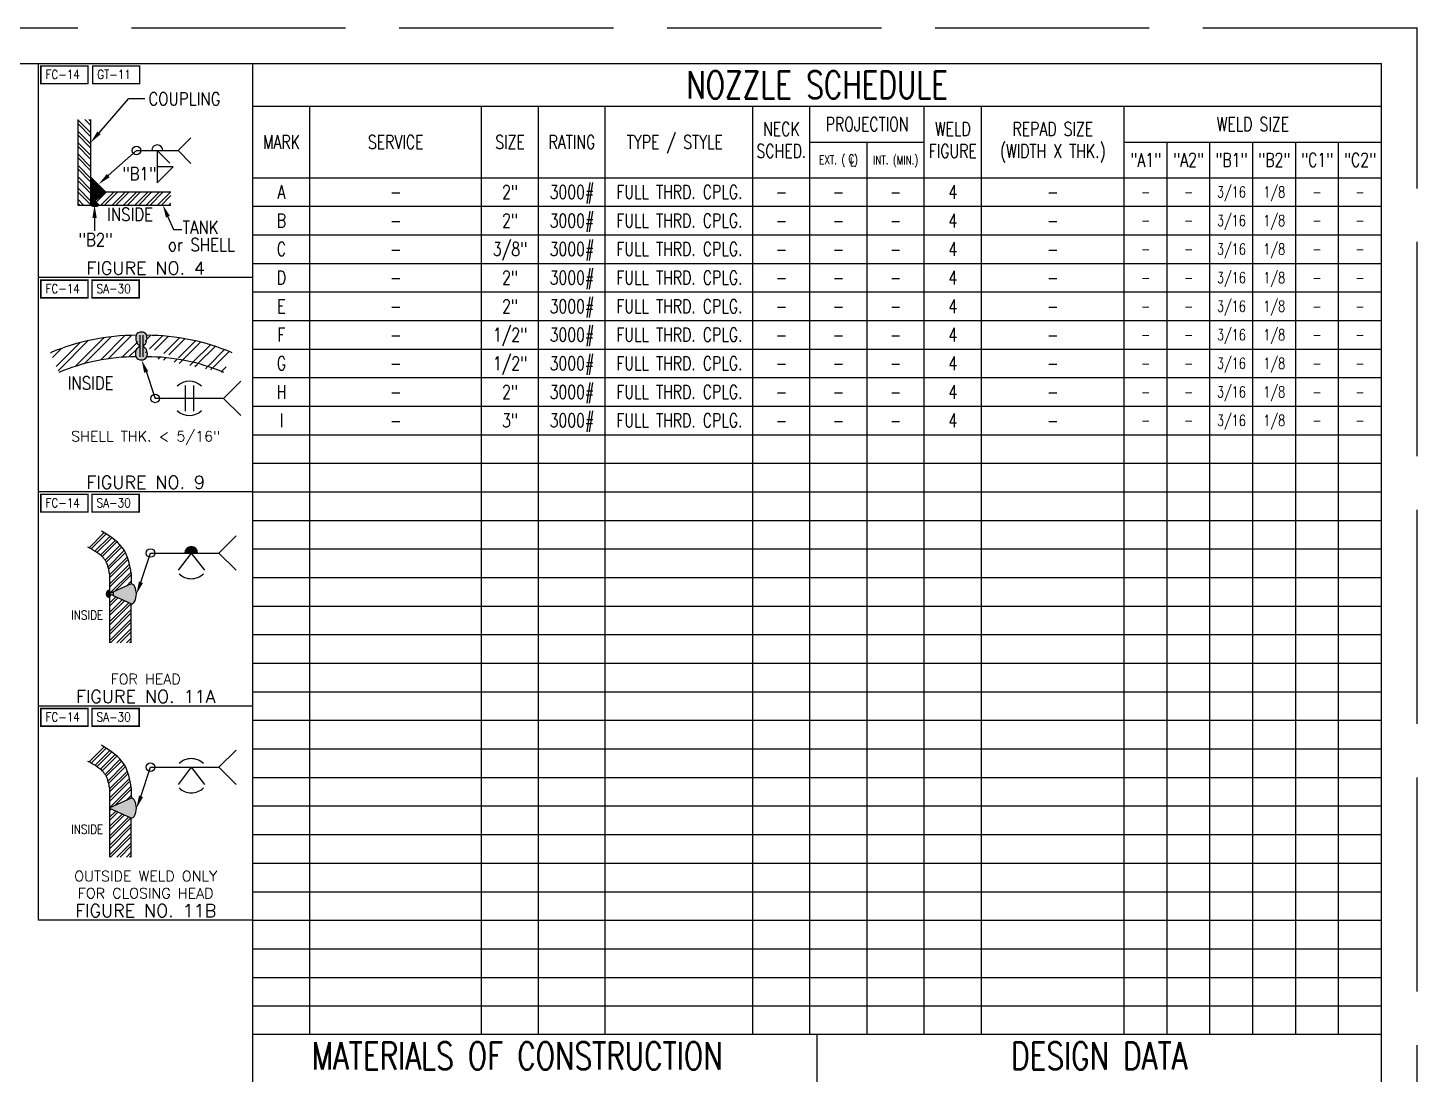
# Model space of a CAD drawing. Extents: x -69 to 372, y 12 to 357.
# Drawn here: x 216.4 to 372, y 182.7 to 300 of the extents above; entities that cross this region are included whole.
import ezdxf
from ezdxf.enums import TextEntityAlignment as Align

# ---------------------------------------------------------------- set-up
doc = ezdxf.new("R2010")
doc.units = 0
doc.header["$LTSCALE"] = 4
doc.header["$MEASUREMENT"] = 0
doc.linetypes.add('AM_ISO02W050', pattern=[7.5, 6, -1.5])
doc.layers.get('0').update_dxf_attribs({"linetype": 'CONTINUOUS'})
doc.layers.get('Defpoints').update_dxf_attribs({"linetype": 'CONTINUOUS'})
for name, color, linetype in [('DIM', 1, 'CONTINUOUS'), ('EXTERNALS', 3, 'CONTINUOUS'), ('SHELL', 40, 'CONTINUOUS'), ('TEXT', 4, 'CONTINUOUS')]:
    doc.layers.add(name, color=color, linetype=linetype)
doc.styles.add('ROMANC', font='romanc', dxfattribs={"height": 0.15})
doc.styles.add('ROMANS', font='ROMANS.shx', dxfattribs={"width": 0.85, "height": 1.92})

# ---------------------------------------------------------------- blocks, each defined once
blk = doc.blocks.new('*X116')
at = {"color": 0}
for p, q in [((0.9320877917263465, 0.5343402273089134), (1.068376726116194, 0.6706291616987614)), ((0.9320877917263465, 0.666922748781391), (0.9357942046437169, 0.6706291616987615)), ((0.9320877917263465, 0.622728575031391), (0.9799883783937169, 0.6706291616987614)), ((0.9625708998661942, 0.5206291616987612), (1.112570899866195, 0.6706291616987614)), ((1.050959247588672, 0.5206291616987612), (1.200959247588672, 0.6706291616987614)), ((1.095153421338672, 0.5206291616987612), (1.245153421338672, 0.6706291616987614)), ((1.18354176906115, 0.5206291616987612), (1.33354176906115, 0.6706291616987614)), ((1.22773594281115, 0.5206291616987612), (1.37773594281115, 0.6706291616987614)), ((1.316124290533627, 0.5206291616987612), (1.466124290533628, 0.6706291616987613)), ((1.360318464283627, 0.5206291616987612), (1.510318464283628, 0.6706291616987613)), ((1.448706812006105, 0.5206291616987612), (1.598706812006105, 0.6706291616987613)), ((1.492900985756105, 0.5206291616987612), (1.642900985756105, 0.6706291616987613)), ((1.581289333478582, 0.5206291616987612), (1.731289333478583, 0.6706291616987613)), ((1.625483507228582, 0.5206291616987612), (1.775483507228583, 0.6706291616987613)), ((1.71387185495106, 0.5206291616987612), (1.86387185495106, 0.6706291616987613)), ((1.75806602870106, 0.5206291616987612), (1.869087791726346, 0.6316509247240473)), ((1.846454376423538, 0.5206291616987612), (1.869087791726346, 0.5432625770015697))]:
    blk.add_line(p, q, dxfattribs=at)
blk = doc.blocks.new('*X117')
at = {"color": 0}
for p, q in [((0.9320877917263466, 1.366009247055774), (0.7820877917263466, 1.516009247055774)), ((0.9320877917263466, 1.321815073305774), (0.7820877917263466, 1.471815073305774)), ((0.9320877917263466, 1.454397594778251), (0.8658562248058369, 1.520629161698761)), ((0.9320877917263466, 1.498591768528251), (0.9100503985558369, 1.520629161698761)), ((0.9320877917263466, 1.233426725583296), (0.7820877917263466, 1.383426725583296)), ((0.9320877917263466, 1.189232551833296), (0.7820877917263466, 1.339232551833296)), ((0.9320877917263465, 1.100844204110819), (0.7820877917263466, 1.250844204110819)), ((0.9320877917263465, 1.056650030360819), (0.7820877917263466, 1.206650030360819)), ((0.9320877917263465, 0.9682616826383409), (0.7820877917263466, 1.118261682638341)), ((0.9320877917263465, 0.9240675088883409), (0.7820877917263466, 1.074067508888341)), ((0.9320877917263465, 0.8356791611658633), (0.7820877917263466, 0.9856791611658631)), ((0.9320877917263465, 0.7914849874158633), (0.7820877917263466, 0.9414849874158632)), ((0.9320877917263465, 0.7030966396933855), (0.7820877917263466, 0.8530966396933855)), ((0.9320877917263464, 0.6589024659433854), (0.7820877917263466, 0.8089024659433854)), ((0.9320877917263464, 0.5705141182209078), (0.7820877917263466, 0.7205141182209077)), ((0.9320877917263464, 0.5263199444709078), (0.7820877917263466, 0.6763199444709077)), ((0.8493902267760154, 0.5206291616987612), (0.7820877917263466, 0.5879315967484301)), ((0.8051960530260154, 0.5206291616987612), (0.7820877917263466, 0.5437374229984301))]:
    blk.add_line(p, q, dxfattribs=at)
blk = doc.blocks.new('*X118')
at = {"color": 0}
for p, q in [((0.8825000000000001, 0.5206205884118218), (0.8825000000000001, 0.5206291616987612)), ((0.88375, 0.5196426711840222), (0.88375, 0.5206291616987612)), ((0.885, 0.5187031918326958), (0.885, 0.5206291616987612)), ((0.88625, 0.5178005191128947), (0.88625, 0.5206291616987612)), ((0.8875000000000001, 0.5169331715532), (0.8875000000000001, 0.5206291616987612)), ((0.88875, 0.51609979967083), (0.88875, 0.5206291616987612)), ((0.89, 0.515299170867524), (0.89, 0.5206291616987612)), ((0.89125, 0.5145301565290904), (0.89125, 0.5206291616987612)), ((0.8925000000000001, 0.513791720948967), (0.8925000000000001, 0.5206291616987612)), ((0.89375, 0.513082911771352), (0.89375, 0.5206291616987612)), ((0.895, 0.5124028517079608), (0.895, 0.5206291616987612)), ((0.89625, 0.5117507313283685), (0.89625, 0.5206291616987612)), ((0.8975, 0.5111258027601974), (0.8975, 0.5206291616987612)), ((0.89875, 0.5105273741643013), (0.89875, 0.5206291616987612)), ((0.9, 0.5099548048732832), (0.9, 0.5206291616987612)), ((0.90125, 0.5094075011003857), (0.90125, 0.5206291616987612)), ((0.9025, 0.5088849121409738), (0.9025, 0.5206291616987612)), ((0.90375, 0.5083865270012402), (0.90375, 0.5206291616987612)), ((0.905, 0.5079118713989402), (0.905, 0.5206291616987612)), ((0.90625, 0.5074605050893755), (0.90625, 0.5206291616987612)), ((0.9075, 0.507032019476813), (0.9075, 0.5206291616987612)), ((0.9087500000000001, 0.5066260354773522), (0.9087500000000001, 0.5206291616987612)), ((0.91, 0.5062422016041002), (0.91, 0.5206291616987612)), ((0.91125, 0.5058801922496348), (0.91125, 0.5206291616987612)), ((0.9125, 0.5055397061441783), (0.9125, 0.5206291616987612)), ((0.9137500000000001, 0.5052204649708482), (0.9137500000000001, 0.5206291616987612)), ((0.915, 0.5049222121218504), (0.915, 0.5206291616987612)), ((0.91625, 0.5046447115816253), (0.91625, 0.5206291616987612)), ((0.9175, 0.5043877469247916), (0.9175, 0.5206291616987612)), ((0.9187500000000001, 0.5041511204183295), (0.9187500000000001, 0.5206291616987612)), ((0.92, 0.5039346522188077), (0.92, 0.5206291616987612)), ((0.92125, 0.5037381796566773), (0.92125, 0.5206291616987612)), ((0.9225, 0.5035615566006884), (0.9225, 0.5206291616987612)), ((0.9237500000000001, 0.5034046528964203), (0.9237500000000001, 0.5206291616987612)), ((0.925, 0.5032673538737331), (0.925, 0.5206291616987612)), ((0.92625, 0.5031495599186713), (0.92625, 0.5206291616987612)), ((0.9275, 0.5030511861060196), (0.9275, 0.5206291616987612)), ((0.92875, 0.5029721618892861), (0.92875, 0.5206291616987612)), ((0.93, 0.5029124308454436), (0.93, 0.5206291616987612)), ((0.93125, 0.5028719504722521), (0.93125, 0.5206291616987612)), ((0.9325, 0.5028506920364512), (0.9325, 0.5206291616987612)), ((0.93375, 0.5028486404715532), (0.93375, 0.5206291616987612)), ((0.935, 0.5028657943243866), (0.935, 0.5206291616987612)), ((0.93625, 0.5029021657499444), (0.93625, 0.5206291616987612)), ((0.9375, 0.5029577805544962), (0.9375, 0.5206291616987612)), ((0.93875, 0.5030326782873225), (0.93875, 0.5206291616987612)), ((0.9400000000000001, 0.5031269123818312), (0.9400000000000001, 0.5206291616987612)), ((0.94125, 0.5032405503472389), (0.94125, 0.5206291616987612)), ((0.9425, 0.5033736740124279), (0.9425, 0.5206291616987612)), ((0.94375, 0.5035263798240553), (0.94375, 0.5206291616987612)), ((0.9450000000000001, 0.5036987792014784), (0.9450000000000001, 0.5206291616987612)), ((0.94625, 0.5038909989515898), (0.94625, 0.5206291616987612)), ((0.9475, 0.504103181747247), (0.9475, 0.5206291616987612)), ((0.94875, 0.5043354866736023), (0.94875, 0.5206291616987612)), ((0.9500000000000001, 0.5045880898473774), (0.9500000000000001, 0.5206291616987612)), ((0.95125, 0.5048611851149011), (0.95125, 0.5206291616987612)), ((0.9525, 0.5051549848356446), (0.9525, 0.5206291616987612)), ((0.95375, 0.5054697207590042), (0.95375, 0.5206291616987612)), ((0.9550000000000001, 0.5058056450032458), (0.9550000000000001, 0.5206291616987612)), ((0.95625, 0.5061630311468706), (0.95625, 0.5206291616987612)), ((0.9575, 0.5065421754441851), (0.9575, 0.5206291616987612)), ((0.95875, 0.5069433981786604), (0.95875, 0.5206291616987612)), ((0.96, 0.5073670451697224), (0.96, 0.5206291616987612)), ((0.96125, 0.5078134894510419), (0.96125, 0.5206291616987612)), ((0.9625, 0.5082831331412281), (0.9625, 0.5206291616987612)), ((0.96375, 0.5087764095311677), (0.96375, 0.5206291616987612)), ((0.965, 0.5092937854162016), (0.965, 0.5206291616987612)), ((0.96625, 0.5098357637060271), (0.96625, 0.5206291616987612)), ((0.9675, 0.5104028863507921), (0.9675, 0.5206291616987612)), ((0.96875, 0.5109957376285786), (0.96875, 0.5206291616987612)), ((0.97, 0.5116149478475208), (0.97, 0.5206291616987612)), ((0.9712500000000001, 0.5122611975255945), (0.9712500000000001, 0.5206291616987612)), ((0.9725, 0.5129352221229859), (0.9725, 0.5206291616987612)), ((0.97375, 0.5136378174164921), (0.97375, 0.5206291616987612)), ((0.975, 0.5143698456232876), (0.975, 0.5206291616987612)), ((0.9762500000000001, 0.5151322424035052), (0.9762500000000001, 0.5206291616987612)), ((0.9775, 0.5159260248986532), (0.9775, 0.5206291616987612)), ((0.97875, 0.5167523009974302), (0.97875, 0.5206291616987612)), ((0.98, 0.5176122800641193), (0.98, 0.5206291616987612)), ((0.9812500000000001, 0.5185072854202801), (0.9812500000000001, 0.5206291616987612)), ((0.9825, 0.5194387689416519), (0.9825, 0.5206291616987612)), ((0.98375, 0.5204083282243414), (0.98375, 0.5206291616987612))]:
    blk.add_line(p, q, dxfattribs=at)

msp = doc.modelspace()

# ---------------------------------------------------------------- hatches: boundary and pattern name
at = {"layer": 'TEXT'}
for points in [[(223.4405429191389, 281.1042509226652), (223.4405429191389, 280.1375235849239), (223.9391671603422, 280.1375235849239), (224.4072702568805, 280.1375235849239)], [(233.9874801383518, 241.145834938212), (235.4210439509402, 241.145834938212, 1)], [(225.5956227363571, 236.9686931462747, 1), (225.5956227363571, 236.151928949671)]]:
    msp.add_hatch(color=256, dxfattribs=at).paths.add_polyline_path(points)
at = {"layer": 'TEXT', "transparency": 33554687}
h = msp.add_hatch(dxfattribs=at)
h.set_pattern_fill('ANSI32', color=256, scale=4)
h.set_pattern_definition([(45, (263.0814673585448, 112.5096271342555), (-1.060660171779821, 1.060660171779821), []), (45, (263.7885741385448, 112.5096271342555), (-1.060660171779821, 1.060660171779821), [])])
edge = h.paths.add_edge_path()
edge.add_ellipse((229.1225686396951, 265.2291237649233), major_axis=(-0.006236971795942736, -0.8876088465381712), ratio=0.7169283493801796, start_angle=249.6824663738778, end_angle=337.1119325212282, ccw=False)
edge.add_arc((228.6174356214061, 240.6545524072232), 24.88712330387735, 90.20596038693147, 112.8573857361361)
edge.add_line((218.9503137376844, 263.5874035345398), (219.8815032407676, 261.3754166201692))
edge.add_arc((228.6175702158146, 240.6541080562612), 22.48758534821366, 90.22828043562691, 112.8602019299334, ccw=False)
edge.add_ellipse((229.1225686396951, 263.4539060718469), major_axis=(-0.006236971795942736, 0.8876088465381712), ratio=0.71692834938018, start_angle=22.888067478771916, end_angle=110.3175336261111, ccw=False)
edge.add_line((228.8693250324077, 264.2698912058669), (228.8693250324077, 264.4131386309033))
edge = h.paths.add_edge_path()
edge.add_ellipse((229.1225686396951, 265.2291237649233), major_axis=(-0.006236971795942736, -0.8876088465381712), ratio=0.7169283493801796, start_angle=382.7925105986614, end_angle=470.8946347454704, ccw=False)
edge.add_line((229.3633383033906, 264.4090926999905), (229.3633383033906, 264.2739371367797))
edge.add_ellipse((229.1225686396951, 263.4539060718469), major_axis=(-0.006236971795942736, 0.8876088465381712), ratio=0.71692834938018, start_angle=-110.89480080550311, end_angle=-22.79251059866141, ccw=False)
edge.add_arc((229.6290339468683, 240.6541080562612), 22.48758534821366, 67.13979807006513, 89.77002211156503, ccw=False)
edge.add_line((238.3651009219158, 261.3754166201689), (239.2962904249983, 263.5874035345399))
edge.add_arc((229.6291685412768, 240.6545524072232), 24.88712330387733, 67.14261426386456, 89.79250313397657)
at = {"layer": 'TEXT'}
h = msp.add_hatch(color=256, dxfattribs=at)
h.dxf.hatch_style = 1
h.paths.add_polyline_path([(228.52477392734, 265.541514918385), (228.9622223343031, 265.541514918385), (228.962222334303, 263.1415149183852), (228.52477392734, 263.1415149183852, 0.6057367942335264), (229.7203633520501, 263.1415149183849), (229.2843818283799, 263.1415149183849), (229.2843818283799, 265.541514918385), (229.7203633520502, 265.541514918385, 0.6057367942336297)])
edge = h.paths.add_edge_path()
edge.add_line((228.9622223343031, 265.541514918385), (228.5279743984354, 265.541514918385))
edge.add_ellipse((229.1225686396951, 265.2291237649233), major_axis=(-0.006236971795942739, -0.8876088465381715), ratio=0.7169283493801794, start_angle=249.6824663738778, end_angle=337.1119325212281)
edge.add_line((228.8693250324077, 264.4131386309033), (228.8693250324077, 264.2698912058669))
edge.add_ellipse((229.1225686396951, 263.4539060718469), major_axis=(-0.006236971795942739, 0.8876088465381715), ratio=0.7169283493801798, start_angle=22.88806747877181, end_angle=110.3175336261111)
edge.add_line((228.5279743984354, 263.1415149183852), (228.962222334303, 263.1415149183852))
edge.add_line((228.962222334303, 263.1415149183852), (228.9622223343031, 265.541514918385))
edge = h.paths.add_edge_path()
edge.add_ellipse((229.1225686396951, 265.2291237649233), major_axis=(-0.006236971795942739, -0.8876088465381715), ratio=0.7169283493801794, start_angle=382.7925105986614, end_angle=470.8948008055013)
edge.add_line((229.7192965075103, 265.541514918385), (229.28438182838, 265.541514918385))
edge.add_line((229.2843818283799, 265.541514918385), (229.2843818283799, 263.1415149183849))
edge.add_line((229.2843818283799, 263.1415149183849), (229.7192965075102, 263.1415149183849))
edge.add_ellipse((229.1225686396951, 263.4539060718469), major_axis=(-0.006236971795942739, 0.8876088465381715), ratio=0.7169283493801798, start_angle=-110.8948008055031, end_angle=-22.79251059866136)
edge.add_line((229.3633383033906, 264.2739371367798), (229.3633383033906, 264.4090926999904))
h = msp.add_hatch(dxfattribs=at)
h.set_pattern_fill('ANSI32', color=256, scale=2, style=0)
h.set_pattern_definition([(45, (7.389644451905042e-13, 47.10985386834278), (-0.5303300858899107, 0.5303300858899107), []), (45, (0.3535533900007408, 47.10985386834278), (-0.5303300858899107, 0.5303300858899107), [])])
edge = h.paths.add_edge_path()
edge.add_spline(control_points=[(227.995622736357, 238.8520162864691), (227.8302734642395, 239.7725749543464), (227.4592872209801, 241.8379883518305), (225.6673936153955, 242.9767799438482), (224.6741503877664, 243.6080099638269)], knot_values=[0, 0, 0, 0, 2.692545769366857, 6.041135996484515, 6.041135996484515, 6.041135996484515, 6.041135996484515], degree=3, periodic=0)
edge.add_line((224.6741503877664, 243.6080099638269), (223.1318221559365, 241.8013667325293))
edge.add_spline(control_points=[(223.1318221559365, 241.8013667325293), (223.2352995149924, 241.7537068859872), (223.3294981581127, 241.7060473793572), (223.412958187935, 241.6583882661208), (223.5519707288957, 241.5790063818218), (223.6611913085074, 241.4996255889078), (224.0980835941553, 241.2416363748599), (224.4654671175225, 241.0034918133479), (224.8328531326895, 240.6760435869615), (224.9918439940244, 240.4175775932686), (225.1180626275505, 240.2569211862793), (225.1421345988805, 240.2222399656591), (225.1808833994491, 240.1599100988967), (225.2003875110238, 240.1246202498214), (225.2514370469314, 240.017883334706), (225.2829939695388, 239.9414091417075), (225.3807352098705, 239.6582451091475), (225.4468450535434, 239.3989462394853), (225.5385562778637, 238.9469551771255), (225.5666333978365, 238.7966523302499), (225.5956227363571, 238.6372337924266)], knot_values=[0.2089409517513809, 0.2089409517513809, 0.2089409517513809, 0.2089409517513809, 0.415078856870247, 0.415078856870247, 0.415078856870247, 0.7584258942475905, 0.7584258942475905, 2.039864088842284, 2.039864088842284, 3.321302283436978, 3.321302283436978, 3.72873472336282, 3.72873472336282, 4.136167163288663, 4.136167163288663, 4.66870148499863, 4.66870148499863, 5.758899444160132, 5.758899444160132, 6.247273901603381, 6.247273901603381, 6.247273901603381, 6.247273901603381], degree=3, periodic=0)
edge.add_line((225.5956227363571, 238.6372337924266), (225.5956227363571, 236.5998320322885))
edge.add_line((225.5956227363571, 236.5998320322886), (227.9956227363571, 237.6832978631913))
edge.add_line((227.995622736357, 237.6832978631913), (227.995622736357, 238.8520162864691))
h.paths.add_polyline_path([(227.995622736357, 235.4407779851437), (225.5956227363571, 236.5242438160464), (225.5956227363571, 231.0696197839544), (227.995622736357, 231.0696197839544)])
h = msp.add_hatch(color=256, dxfattribs=at)
edge = h.paths.add_edge_path()
edge.add_ellipse((227.995622736357, 236.5620379241676), major_axis=(-2.862768153970466e-14, -1.121259939023815), ratio=0.5042388874768591, start_angle=0, end_angle=180)
edge.add_line((227.9956227363571, 237.6832978631913), (225.5956227363571, 236.5998320322886))
edge.add_line((225.595622736357, 236.5998320322886), (225.595622736357, 236.5242438160461))
edge.add_line((225.5956227363571, 236.5242438160461), (227.9956227363572, 235.4407779851437))
h = msp.add_hatch(dxfattribs=at)
h.set_pattern_fill('ANSI32', color=256, scale=2, style=0)
h.set_pattern_definition([(45, (7.389644451905042e-13, 23.10985386834278), (-0.5303300858899107, 0.5303300858899107), []), (45, (0.3535533900007408, 23.10985386834278), (-0.5303300858899107, 0.5303300858899107), [])])
edge = h.paths.add_edge_path()
edge.add_spline(control_points=[(227.995622736357, 214.8520162864691), (227.8302734642395, 215.7725749543464), (227.4592872209801, 217.8379883518305), (225.6673936153955, 218.9767799438482), (224.6741503877664, 219.6080099638269)], knot_values=[0, 0, 0, 0, 2.692545769366857, 6.041135996484515, 6.041135996484515, 6.041135996484515, 6.041135996484515], degree=3, periodic=0)
edge.add_line((224.6741503877664, 219.6080099638269), (223.1318221559365, 217.8013667325293))
edge.add_spline(control_points=[(223.1318221559365, 217.8013667325293), (223.2352995149924, 217.7537068859872), (223.3294981581127, 217.7060473793572), (223.412958187935, 217.6583882661208), (223.5519707288957, 217.5790063818218), (223.6611913085074, 217.4996255889078), (224.0980835941553, 217.2416363748599), (224.4654671175225, 217.0034918133479), (224.8328531326895, 216.6760435869615), (224.9918439940244, 216.4175775932686), (225.1180626275505, 216.2569211862793), (225.1421345988805, 216.2222399656591), (225.1808833994491, 216.1599100988967), (225.2003875110238, 216.1246202498214), (225.2514370469314, 216.017883334706), (225.2829939695388, 215.9414091417075), (225.3807352098705, 215.6582451091475), (225.4468450535434, 215.3989462394853), (225.5385562778637, 214.9469551771255), (225.5666333978365, 214.7966523302499), (225.5956227363571, 214.6372337924266)], knot_values=[0.2089409517513809, 0.2089409517513809, 0.2089409517513809, 0.2089409517513809, 0.415078856870247, 0.415078856870247, 0.415078856870247, 0.7584258942475905, 0.7584258942475905, 2.039864088842284, 2.039864088842284, 3.321302283436978, 3.321302283436978, 3.72873472336282, 3.72873472336282, 4.136167163288663, 4.136167163288663, 4.66870148499863, 4.66870148499863, 5.758899444160132, 5.758899444160132, 6.247273901603381, 6.247273901603381, 6.247273901603381, 6.247273901603381], degree=3, periodic=0)
edge.add_line((225.5956227363571, 214.6372337924266), (225.5956227363571, 212.5998320322885))
edge.add_line((225.5956227363571, 212.5998320322886), (227.9956227363571, 213.6832978631913))
edge.add_line((227.995622736357, 213.6832978631913), (227.995622736357, 214.8520162864691))
h.paths.add_polyline_path([(227.995622736357, 211.4407779851437), (225.5956227363571, 212.5242438160464), (225.5956227363571, 207.0696197839544), (227.995622736357, 207.0696197839544)])
h = msp.add_hatch(color=256, dxfattribs=at)
edge = h.paths.add_edge_path()
edge.add_ellipse((227.995622736357, 212.5620379241676), major_axis=(-2.862768153970466e-14, -1.121259939023815), ratio=0.5042388874768591, start_angle=0, end_angle=180)
edge.add_line((227.9956227363571, 213.6832978631913), (225.5956227363571, 212.5998320322886))
edge.add_line((225.595622736357, 212.5998320322886), (225.595622736357, 212.5242438160461))
edge.add_line((225.5956227363571, 212.5242438160461), (227.9956227363572, 211.4407779851437))

# ---------------------------------------------------------------- linework, layer by layer
for p, q in [((-7.994190231471634, 295.9999999999999), (367.9941902314716, 296.0000000000001)), ((217.6058097685278, 224.0000000000001), (217.6058097685278, 295.9999999999999)), ((217.6058097685285, 199.9999999999999), (217.6058097685285, 295.9999999999999)), ((241.6058097685284, 62.39999999999998), (241.6058097685284, 296)), ((367.9941902314717, 24), (367.9941902314716, 296.0000000000001)), ((367.9941902314717, 24), (367.9941902314716, 296.0000000000001)), ((241.6058097685284, 291.2), (367.9941902314715, 291.2)), ((248.0058097685284, 187.2000000000001), (248.0058097685284, 291.2)), ((267.2058097685283, 187.2), (267.2058097685284, 291.2)), ((273.6058097685283, 187.2), (273.6058097685284, 291.2)), ((281.0679128991221, 187.2), (281.0679128991222, 291.2)), ((297.5941902314714, 187.2), (297.5941902314715, 291.2)), ((303.9941902314715, 187.2), (303.9941902314715, 291.2)), ((316.7941902314715, 187.2), (316.7941902314714, 291.2000000000001)), ((323.1941902314716, 187.2), (323.1941902314715, 291.2000000000001)), ((339.1941902314715, 187.2), (339.1941902314715, 291.2)), ((303.9941902314716, 287.2), (316.7941902314715, 287.2)), ((310.3941902314714, 187.2), (310.3941902314715, 287.2)), ((339.1941902314716, 287.2), (367.9941902314717, 287.1999999999999)), ((343.9941902314715, 187.2), (343.9941902314716, 287.1999999999999)), ((348.7941902314716, 187.2), (348.7941902314717, 287.1999999999999)), ((353.5941902314717, 187.2), (353.5941902314718, 287.1999999999999)), ((358.3941902314716, 187.2), (358.3941902314717, 287.1999999999999)), ((363.1941902314717, 187.2), (363.1941902314718, 287.1999999999999)), ((241.6058097685284, 283.2), (367.9941902314715, 283.1999999999999)), ((241.6058097685284, 280), (367.9941902314715, 280)), ((241.6058097685284, 276.8000000000001), (367.9941902314715, 276.8)), ((241.6058097685284, 273.6), (367.9941902314715, 273.6)), ((241.6058097685278, 271.9999999999999), (217.6058097685278, 271.9999999999999)), ((241.6058097685284, 270.4000000000001), (367.9941902314715, 270.4)), ((241.6058097685284, 267.2), (367.9941902314715, 267.2)), ((241.6058097685284, 264.0000000000001), (367.9941902314715, 264.0000000000001)), ((241.6058097685284, 260.8000000000001), (367.9941902314715, 260.8)), ((241.6058097685284, 257.6), (367.9941902314715, 257.6)), ((241.6058097685284, 254.4), (367.9941902314715, 254.4)), ((241.6058097685284, 251.2), (367.9941902314715, 251.2)), ((241.6058097685278, 247.9999999999999), (217.6058097685278, 247.9999999999999)), ((241.6058097685284, 248.0000000000001), (367.9941902314715, 248)), ((241.6058097685283, 244.8000000000001), (367.9941902314715, 244.8)), ((241.6058097685283, 241.6), (367.9941902314715, 241.6)), ((241.6058097685283, 238.4), (367.9941902314715, 238.4)), ((241.6058097685283, 235.2), (367.9941902314715, 235.2)), ((241.6058097685283, 232.0000000000001), (367.9941902314715, 232)), ((241.6058097685283, 228.8), (367.9941902314715, 228.8)), ((241.6058097685283, 225.6), (367.9941902314715, 225.6)), ((241.6058097685278, 223.9999999999999), (217.6058097685278, 223.9999999999999)), ((241.6058097685283, 222.4), (367.9941902314715, 222.4)), ((241.6058097685283, 219.2), (367.9941902314716, 219.2)), ((241.6058097685283, 216.0000000000001), (367.9941902314715, 216)), ((241.6058097685283, 212.8), (367.9941902314715, 212.8)), ((241.6058097685283, 209.6), (367.9941902314715, 209.6000000000001)), ((241.6058097685283, 206.4), (367.9941902314715, 206.4)), ((241.6058097685283, 203.2), (367.9941902314716, 203.2)), ((241.6058097685278, 199.9999999999999), (217.6058097685278, 199.9999999999999)), ((241.6058097685283, 200), (367.9941902314716, 200)), ((241.6058097685283, 196.8), (367.9941902314716, 196.8)), ((241.6058097685283, 193.6), (367.9941902314716, 193.6000000000001)), ((241.6058097685283, 190.4), (367.9941902314716, 190.4)), ((367.9941902314716, 187.2), (241.6058097685284, 187.2)), ((304.8000000000002, 65.60000000000002), (304.8, 187.2))]:
    msp.add_line(p, q)
at = {"layer": 'Defpoints', "linetype": 'AM_ISO02W050'}
for p in [(-12, 300), (372, 12)]:
    msp.add_line(p, (372, 300), dxfattribs=at)
at = {"layer": 'DIM'}
for centre, radius, start, end in [((234.704262044646, 241.145834938212), 0.7167819062942158, 0, 180), ((225.5956227363571, 236.5603110479728), 0.4083820983018427, 90, 270), ((225.5956227363571, 236.5603110479728), 0.4083820983018427, 331.0864687602246, 29.35675315157097)]:
    msp.add_arc(centre, radius, start, end, dxfattribs=at)
at = {"layer": 'EXTERNALS'}
for start_param, end_param in [(4.357781122724194, 5.883713170256381), (6.680989661921932, 8.218664704578844)]:
    msp.add_ellipse((229.1225686396951, 265.2291237649233), major_axis=(-0.006236971795942736, -0.8876088465381712), ratio=0.7169283493801795, start_param=start_param, end_param=end_param, dxfattribs=at)
at = {"layer": 'EXTERNALS', "extrusion": (0, 0, -1)}
for start_param, end_param in [(4.357781122724388, 5.883713170256381), (6.680989661921931, 8.218664704578876)]:
    msp.add_ellipse((229.1225686396951, 263.4539060718469), major_axis=(-0.006236971795942736, 0.8876088465381712), ratio=0.7169283493801798, start_param=start_param, end_param=end_param, dxfattribs=at)
at = {"layer": 'SHELL'}
for p, q in [((228.9622223343031, 265.541514918385), (228.962222334303, 263.1415149183852)), ((229.2843818283799, 265.541514918385), (229.2843818283799, 263.1415149183849)), ((228.8693250324077, 264.4131386309033), (228.8693250324077, 264.2698912058668)), ((229.3633383033906, 264.4090926999904), (229.3633383033906, 264.2739371367798))]:
    msp.add_line(p, q, dxfattribs=at)
at = {"layer": 'TEXT'}
for p, q in [((224.3827215247467, 288.2284737497129), (227.6837142056837, 292.0438314587028)), ((229.508585719712, 292.0438314587028), (227.6837142056837, 292.0438314587028)), ((222.0005429191389, 289.7375235849239), (222.0005429191389, 280.1375235849239)), ((223.4405429191389, 289.7375235849239), (223.4405429191389, 281.5775235849239)), ((233.2380494787227, 286.2358115591457), (234.6780494787228, 287.6758115591457)), ((225.4149373250044, 283.431216575954), (228.5735968036871, 286.2358115591457)), ((228.5735968036871, 286.2358115591457), (233.2380494787227, 286.2358115591457)), ((230.9058231412049, 286.2358115591457), (230.9058231412049, 282.6358115591457)), ((230.9058231412049, 286.2358115591457), (232.3109351423233, 284.8306995580275)), ((233.2380494787227, 286.2358115591457), (234.6780494787228, 284.7958115591458)), ((230.9058231412049, 282.6358115591457), (232.7010231412049, 284.4310115591457)), ((232.7010231412049, 284.4310115591457), (230.9058231412049, 284.4310115591457)), ((222.0005429191389, 280.1375235849239), (222.9643970220278, 280.1375235849239)), ((222.9643970220278, 280.1375235849239), (223.4405429191389, 280.1375235849239)), ((232.435742919139, 281.5775235849239), (223.4405429191389, 281.5775235849239)), ((223.4405429191389, 281.5775235849239), (223.4405429191389, 280.1375235849239)), ((224.4072702568805, 280.1375235849239), (223.4405429191389, 281.1042509226654)), ((223.4405429191389, 280.1375235849239), (223.9391671603422, 280.1375235849239)), ((223.9391671603422, 280.1375235849239), (232.435742919139, 280.1375235849239)), ((232.1007254296229, 278.8210407903724), (232.7186028646421, 277.4008506582662)), ((232.7186028646421, 277.4008506582662), (233.6606264659778, 277.4008506582662)), ((229.599474759242, 261.7423148136789), (230.656326269759, 258.4728796821041)), ((234.0163262697588, 259.9128796821042), (234.0163262697588, 257.0328796821044)), ((234.9763262697589, 259.9128796821042), (234.9763262697589, 257.0328796821044)), ((240.2563262697586, 260.3928796821042), (238.3363262697589, 258.4728796821041)), ((238.3363262697589, 258.4728796821041), (230.656326269759, 258.4728796821041)), ((240.2563262697586, 256.5528796821044), (238.3363262697589, 258.4728796821041)), ((237.8136435329614, 241.145834938212), (239.7336435329615, 243.0658349382119)), ((229.0767920224446, 237.8763998066374), (230.133643532962, 241.145834938212)), ((230.133643532962, 241.145834938212), (237.8136435329614, 241.145834938212)), ((234.704262044646, 241.145834938212), (233.2309942277264, 239.2258349382121)), ((234.704262044646, 241.145834938212), (236.1775298615656, 239.2258349382121)), ((237.8136435329614, 241.145834938212), (239.7336435329615, 239.2258349382121)), ((225.5956227363571, 231.0696197839544), (225.5956227363571, 238.6372337924267)), ((227.995622736357, 238.8520162864691), (227.995622736357, 237.6832978631913)), ((227.9956227363571, 237.6832978631913), (225.5956227363571, 236.5998320322886)), ((227.995622736357, 235.4407779851437), (225.5956227363571, 236.5242438160464)), ((227.995622736357, 231.0696197839544), (227.995622736357, 235.4407779851437)), ((237.8136435329614, 217.145834938212), (239.7336435329615, 219.0658349382119)), ((229.0767920224446, 213.8763998066374), (230.133643532962, 217.145834938212)), ((230.133643532962, 217.145834938212), (237.8136435329614, 217.145834938212)), ((234.704262044646, 217.145834938212), (233.2309942277264, 215.2258349382121)), ((234.704262044646, 217.145834938212), (236.1775298615656, 215.2258349382121)), ((237.8136435329614, 217.145834938212), (239.7336435329615, 215.2258349382121)), ((227.995622736357, 214.8520162864691), (227.995622736357, 213.6832978631913)), ((225.5956227363571, 207.0696197839544), (225.5956227363571, 214.6372337924267)), ((227.9956227363571, 213.6832978631913), (225.5956227363571, 212.5998320322886)), ((227.995622736357, 211.4407779851437), (225.5956227363571, 212.5242438160464)), ((227.995622736357, 207.0696197839544), (227.995622736357, 211.4407779851437))]:
    msp.add_line(p, q, dxfattribs=at)
at = {"layer": 'TEXT', "linetype": 'ByBlock'}
msp.add_line((223.8803606694747, 278.6997233747107), (223.8803606694747, 277.2597233747107), dxfattribs=at)
at = {"layer": 'TEXT', "const_width": 0.16}
for points in [[(217.8668281627947, 295.7240379228999), (217.8668281627947, 293.7395786456532), (223.1543054378731, 293.7395786456532), (223.1543054378731, 295.7240379228999)], [(223.6562921597784, 295.7240379228999), (223.6562921597784, 293.7395786456532), (228.9437694348567, 293.7395786456532), (228.9437694348567, 295.7240379228999)], [(217.8668281627957, 271.7240379228999), (217.8668281627957, 269.7395786456533), (223.1543054378741, 269.7395786456533), (223.1543054378741, 271.7240379228999)], [(223.5902733499789, 271.7240379228999), (223.5902733499789, 269.7395786456533), (228.8777506250572, 269.7395786456533), (228.8777506250572, 271.7240379228999)], [(217.866828162795, 247.7240379228999), (217.866828162795, 245.7395786456532), (223.1543054378733, 245.7395786456532), (223.1543054378733, 247.7240379228999)], [(223.5902733499782, 247.7240379228999), (223.5902733499782, 245.7395786456532), (228.8777506250565, 245.7395786456532), (228.8777506250565, 247.7240379228999)], [(217.866828162795, 223.7240379228999), (217.866828162795, 221.7395786456532), (223.1543054378733, 221.7395786456532), (223.1543054378733, 223.7240379228999)], [(223.5902733499782, 223.7240379228999), (223.5902733499782, 221.7395786456532), (228.8777506250565, 221.7395786456532), (228.8777506250565, 223.7240379228999)]]:
    msp.add_lwpolyline(points, close=True, dxfattribs=at)
at = {"layer": 'TEXT'}
for centre in [(228.5735968036871, 286.2358115591457), (230.656326269759, 258.4728796821041), (230.133643532962, 241.145834938212), (230.133643532962, 217.145834938212)]:
    msp.add_circle(centre, 0.4800000000000001, dxfattribs=at)
for centre, radius, start, end in [((230.9058231412049, 286.2358115591457), 0.6308792248500317, 0, 180), ((223.9198851877233, 280.7479347901256), 0.7811184577726425, 231.3942556694243, 308.6057443305757), ((229.1225686396951, 265.2291237649233), 0.6744974061335256, 27.59033640890195, 152.4096635910815), ((229.1225686396951, 263.4539060718469), 0.6744974061335256, 207.5903364089185, 332.4096635910815), ((234.4963262697591, 258.4728796821041), 1.919999999999932, 45.00000000001837, 134.9999999999816), ((234.4963262697591, 258.4728796821041), 1.919999999999932, 225.0000000000183, 314.9999999999816), ((234.704262044646, 240.185834938212), 1.919999999999932, 224.9999999999913, 315.0000000000087), ((234.704262044646, 216.185834938212), 1.919999999999932, 44.99999999999128, 135.0000000000087), ((234.704262044646, 216.185834938212), 1.919999999999932, 224.9999999999913, 315.0000000000087)]:
    msp.add_arc(centre, radius, start, end, dxfattribs=at)
at = {"layer": 'TEXT', "transparency": 33554687}
for centre, radius, start, end in [((228.6174356214061, 240.6545524072232), 24.88712330387734, 90.20596038693279, 112.8573857361425), ((229.6291685412768, 240.6545524072232), 24.88712330387734, 67.14261426385754, 89.79403961306724), ((228.6175702158146, 240.6541080562612), 22.48758534821366, 90.22828043563965, 112.8602019299192), ((229.6290339468683, 240.6541080562612), 22.48758534821366, 67.1397980700808, 89.77171956438643)]:
    msp.add_arc(centre, radius, start, end, dxfattribs=at)
at = {"layer": 'TEXT'}
for centre in [(227.995622736357, 236.5620379241676), (227.995622736357, 212.5620379241676)]:
    msp.add_ellipse(centre, major_axis=(-2.862768153970466e-14, -1.121259939023815), ratio=0.5042388874768591, start_param=0, end_param=3.141592653589793, dxfattribs=at)
for points in [[(227.995622736357, 238.8520162864691), (227.2173114162113, 241.4296187013245), (224.6741503877664, 243.6080099638269)], [(227.995622736357, 214.8520162864691), (227.2173114162113, 217.4296187013245), (224.6741503877664, 219.6080099638269)]]:
    msp.add_spline(points, degree=3, dxfattribs=at)
for points in [[(225.5956227363571, 238.6372337924266), (225.5666333978365, 238.7966523302499), (225.5385562778637, 238.9469551771255), (225.4468450535434, 239.3989462394853), (225.3807352098705, 239.6582451091475), (225.2829939695388, 239.9414091417075), (225.2514370469314, 240.017883334706), (225.2003875110238, 240.1246202498214), (225.1808833994491, 240.1599100988967), (225.1421345988805, 240.2222399656591), (225.1180626275505, 240.2569211862793), (224.9918439940244, 240.4175775932686), (224.8328531326895, 240.6760435869615), (224.4654671175225, 241.0034918133479), (224.0980835941553, 241.2416363748599), (223.6611913085074, 241.4996255889078), (223.5519707288957, 241.5790063818218), (223.412958187935, 241.6583882661208), (223.3294981581127, 241.7060473793572), (223.2352995149924, 241.7537068859872), (223.1318221559365, 241.8013667325293)], [(225.5956227363571, 214.6372337924266), (225.5666333978365, 214.7966523302499), (225.5385562778637, 214.9469551771255), (225.4468450535434, 215.3989462394853), (225.3807352098705, 215.6582451091475), (225.2829939695388, 215.9414091417075), (225.2514370469314, 216.017883334706), (225.2003875110238, 216.1246202498214), (225.1808833994491, 216.1599100988967), (225.1421345988805, 216.2222399656591), (225.1180626275505, 216.2569211862793), (224.9918439940244, 216.4175775932686), (224.8328531326895, 216.6760435869615), (224.4654671175225, 217.0034918133479), (224.0980835941553, 217.2416363748599), (223.6611913085074, 217.4996255889078), (223.5519707288957, 217.5790063818218), (223.412958187935, 217.6583882661208), (223.3294981581127, 217.7060473793572), (223.2352995149924, 217.7537068859872), (223.1318221559365, 217.8013667325293)]]:
    msp.add_open_spline(points, degree=3, knots=[0.2089409517513807, 0.2089409517513807, 0.2089409517513807, 0.2089409517513807, 0.6973154091946299, 0.6973154091946299, 1.787513368356132, 1.787513368356132, 2.3200476900661, 2.3200476900661, 2.727480129991942, 2.727480129991942, 3.134912569917784, 3.134912569917784, 4.416350764512478, 4.416350764512478, 5.697788959107172, 5.697788959107172, 6.041135996484515, 6.041135996484515, 6.041135996484515, 6.247273901603381, 6.247273901603381, 6.247273901603381, 6.247273901603381], dxfattribs=at)
for points in [[(224.564219877596, 288.0714439821116), (224.2012231718969, 288.3855035173142), (223.4405429191389, 287.1394836326158)], [(223.4405429191389, 283.3727235849239), (223.4405429191389, 281.5775235849239), (225.2357429191389, 281.5775235849239)], [(225.5742861568427, 283.2517508416431), (225.2555884931661, 283.6106823102649), (224.3381429191389, 282.4751235849239)], [(223.4405429191389, 281.5775235849239), (223.4405429191389, 280.1375235849239), (225.2357429191389, 281.5775235849239)], [(231.8806514839017, 278.7252939449165), (232.3207993753439, 278.9167876358282), (231.5262443568878, 280.141484464699)], [(229.4392898649425, 261.3430976520429), (229.8874381107516, 261.5150370302502), (229.147545853225, 262.7735120785736)], [(228.8527178995401, 237.962369495741), (229.3008661453492, 237.7904301175337), (228.5609738878227, 236.5319550692103)], [(228.8527178995401, 213.962369495741), (229.3008661453492, 213.7904301175337), (228.5609738878227, 212.5319550692103)]]:
    msp.add_solid(points, dxfattribs=at)
at = {"layer": 'TEXT', "linetype": 'ByBlock'}
msp.add_solid([(224.1203606694747, 278.6997233747107), (223.6403606694747, 278.6997233747107), (223.8803606694747, 280.1397233747107)], dxfattribs=at)

# ---------------------------------------------------------------- block references
at = {"layer": 'TEXT', "xscale": 9.600000000000023, "yscale": 9.600000000000023, "zscale": 9.600000000000023}
for name, p in [('*X117', (214.4925001185662, 275.1394836326158)), ('*X118', (214.9606032151042, 275.1394836326158)), ('*X116', (214.4925001185662, 275.1394836326158))]:
    msp.add_blockref(name, p, dxfattribs=at)

# ---------------------------------------------------------------- texts
at = {"layer": 'TEXT', "style": 'ROMANS', "width": 0.75}
for s, height, p in [('NOZZLE SCHEDULE', 3.072, (304.8, 293.6)), ('NECK', 1.536, (300.7941902314716, 288.672)), ('PROJECTION', 1.536, (310.3941902314715, 289.2)), ('WELD', 1.536, (319.9941902314715, 288.672)), ('REPAD SIZE', 1.536, (331.1941902314716, 288.6719999999999)), ('WELD SIZE', 1.536, (353.5941902314715, 289.2)), ('MARK', 1.536, (244.8058097685284, 287.2)), ('SERVICE', 1.536, (257.6058097685284, 287.2)), ('SIZE', 1.536, (270.4058097685283, 287.2)), ('RATING', 1.536, (277.3368613338251, 287.1999999999999)), ('TYPE / STYLE', 1.536, (288.8602162992709, 287.2)), ('SCHED.', 1.536, (300.7941902314716, 286.1851428571428)), ('FIGURE', 1.536, (319.9941902314715, 286.1851428571429)), ('(WIDTH X THK.)', 1.536, (331.1941902314716, 286.1851428571428)), ('EXT. (  )', 0.96, (307.1941902314716, 285.2)), ('C', 0.96, (308.6308677371894, 285.3119851921115)), ('L', 0.96, (308.7647712343742, 284.9914456791969)), ('INT. (MIN.)', 0.96, (313.5950263693029, 285.1780505009459)), ('"A1"', 1.536, (341.5941902314715, 285.2)), ('"A2"', 1.536, (346.3941902314716, 285.2)), ('"B1"', 1.536, (351.1941902314716, 285.2)), ('"B2"', 1.536, (355.9941902314716, 285.2)), ('"C1"', 1.536, (360.7941902314717, 285.2)), ('"C2"', 1.536, (365.5941902314717, 285.2)), ('2"', 1.536, (270.4058097685285, 281.6)), ('3000#', 1.536, (277.3368613338251, 281.6000000000001)), ('FULL THRD. CPLG.', 1.536, (289.3772185004257, 281.6)), ('4', 1.536, (319.9941902314716, 281.6000000000001)), ('3/16', 1.2288, (351.1941902314716, 281.6)), ('1/8', 1.2288, (355.9941902314719, 281.6)), ('-', 1.536, (257.6058097685284, 281.6)), ('-', 1.536, (300.7941902314716, 281.6)), ('-', 1.536, (307.1941902314716, 281.6000000000001)), ('-', 1.536, (313.5941902314715, 281.6000000000001)), ('-', 1.536, (331.1941902314716, 281.6)), ('-', 1.2288, (341.5941902314715, 281.6)), ('-', 1.2288, (346.3941902314716, 281.6)), ('-', 1.2288, (360.7941902314719, 281.6)), ('-', 1.2288, (365.5941902314719, 281.6)), ('2"', 1.536, (270.4058097685285, 278.4)), ('3000#', 1.536, (277.3368613338251, 278.4000000000001)), ('FULL THRD. CPLG.', 1.536, (289.3772185004257, 278.4)), ('4', 1.536, (319.9941902314716, 278.4000000000001)), ('3/16', 1.2288, (351.1941902314716, 278.4)), ('1/8', 1.2288, (355.9941902314719, 278.4)), ('-', 1.536, (257.6058097685284, 278.4)), ('-', 1.536, (300.7941902314716, 278.4)), ('-', 1.536, (307.1941902314716, 278.4000000000001)), ('-', 1.536, (313.5941902314715, 278.4000000000001)), ('-', 1.536, (331.1941902314716, 278.4)), ('-', 1.2288, (341.5941902314715, 278.4)), ('-', 1.2288, (346.3941902314716, 278.4)), ('-', 1.2288, (360.7941902314719, 278.4)), ('-', 1.2288, (365.5941902314719, 278.4)), ('3/8"', 1.536, (270.4058097685285, 275.2)), ('3000#', 1.536, (277.3368613338251, 275.2000000000001)), ('FULL THRD. CPLG.', 1.536, (289.3772185004257, 275.2)), ('4', 1.536, (319.9941902314716, 275.2000000000001)), ('3/16', 1.2288, (351.1941902314716, 275.2)), ('1/8', 1.2288, (355.9941902314719, 275.2)), ('-', 1.536, (257.6058097685284, 275.2)), ('-', 1.536, (300.7941902314716, 275.2)), ('-', 1.536, (307.1941902314716, 275.2000000000001)), ('-', 1.536, (313.5941902314715, 275.2000000000001)), ('-', 1.536, (331.1941902314716, 275.2)), ('-', 1.2288, (341.5941902314715, 275.2)), ('-', 1.2288, (346.3941902314716, 275.2)), ('-', 1.2288, (360.7941902314719, 275.2)), ('-', 1.2288, (365.5941902314719, 275.2)), ('2"', 1.536, (270.4058097685286, 272.0000000000001)), ('3000#', 1.536, (277.3368613338253, 272.0000000000001)), ('FULL THRD. CPLG.', 1.536, (289.3772185004258, 272.0000000000001)), ('4', 1.536, (319.9941902314717, 272.0000000000001)), ('3/16', 1.2288, (351.1941902314716, 272.0000000000001)), ('1/8', 1.2288, (355.9941902314719, 272.0000000000001)), ('-', 1.536, (257.6058097685285, 272.0000000000001)), ('-', 1.536, (300.7941902314717, 272.0000000000001)), ('-', 1.536, (307.1941902314717, 272.0000000000001)), ('-', 1.536, (313.5941902314717, 272.0000000000001)), ('-', 1.536, (331.1941902314717, 272.0000000000001)), ('-', 1.2288, (341.5941902314717, 272.0000000000001)), ('-', 1.2288, (346.3941902314717, 272.0000000000001)), ('-', 1.2288, (360.794190231472, 272.0000000000001)), ('-', 1.2288, (365.594190231472, 272.0000000000001)), ('2"', 1.536, (270.4058097685286, 268.8000000000001)), ('3000#', 1.536, (277.3368613338253, 268.8000000000001)), ('FULL THRD. CPLG.', 1.536, (289.3772185004258, 268.8000000000001)), ('4', 1.536, (319.9941902314717, 268.8000000000001)), ('3/16', 1.2288, (351.1941902314716, 268.8000000000001)), ('1/8', 1.2288, (355.9941902314719, 268.8000000000001)), ('-', 1.536, (257.6058097685285, 268.8000000000001)), ('-', 1.536, (300.7941902314717, 268.8000000000001)), ('-', 1.536, (307.1941902314717, 268.8000000000001)), ('-', 1.536, (313.5941902314717, 268.8000000000001)), ('-', 1.536, (331.1941902314717, 268.8000000000001)), ('-', 1.2288, (341.5941902314717, 268.8000000000001)), ('-', 1.2288, (346.3941902314717, 268.8000000000001)), ('-', 1.2288, (360.794190231472, 268.8000000000001)), ('-', 1.2288, (365.594190231472, 268.8000000000001)), ('1/2"', 1.536, (270.4058097685285, 265.6000000000001)), ('3000#', 1.536, (277.3368613338251, 265.6000000000001)), ('FULL THRD. CPLG.', 1.536, (289.3772185004257, 265.6000000000001)), ('4', 1.536, (319.9941902314716, 265.6000000000001)), ('3/16', 1.2288, (351.1941902314716, 265.6000000000001)), ('1/8', 1.2288, (355.9941902314719, 265.6000000000001)), ('-', 1.536, (257.6058097685284, 265.6000000000001)), ('-', 1.536, (300.7941902314716, 265.6000000000001)), ('-', 1.536, (307.1941902314716, 265.6000000000001)), ('-', 1.536, (313.5941902314715, 265.6000000000001)), ('-', 1.536, (331.1941902314716, 265.6000000000001)), ('-', 1.2288, (341.5941902314715, 265.6000000000001)), ('-', 1.2288, (346.3941902314716, 265.6000000000001)), ('-', 1.2288, (360.7941902314719, 265.6000000000001)), ('-', 1.2288, (365.5941902314719, 265.6000000000001)), ('1/2"', 1.536, (270.4058097685285, 262.4)), ('3000#', 1.536, (277.3368613338251, 262.4000000000001)), ('FULL THRD. CPLG.', 1.536, (289.3772185004257, 262.4)), ('4', 1.536, (319.9941902314716, 262.4000000000001)), ('3/16', 1.2288, (351.1941902314716, 262.4000000000001)), ('1/8', 1.2288, (355.9941902314719, 262.4000000000001)), ('-', 1.536, (257.6058097685284, 262.4)), ('-', 1.536, (300.7941902314716, 262.4)), ('-', 1.536, (307.1941902314716, 262.4000000000001)), ('-', 1.536, (313.5941902314715, 262.4000000000001)), ('-', 1.536, (331.1941902314716, 262.4)), ('-', 1.2288, (341.5941902314715, 262.4)), ('-', 1.2288, (346.3941902314716, 262.4)), ('-', 1.2288, (360.7941902314719, 262.4)), ('-', 1.2288, (365.5941902314719, 262.4)), ('2"', 1.536, (270.4058097685285, 259.2)), ('3000#', 1.536, (277.3368613338251, 259.2000000000001)), ('FULL THRD. CPLG.', 1.536, (289.3772185004257, 259.2)), ('4', 1.536, (319.9941902314716, 259.2000000000001)), ('3/16', 1.2288, (351.1941902314716, 259.2000000000001)), ('1/8', 1.2288, (355.9941902314719, 259.2000000000001)), ('-', 1.536, (257.6058097685284, 259.2)), ('-', 1.536, (300.7941902314716, 259.2)), ('-', 1.536, (307.1941902314716, 259.2000000000001)), ('-', 1.536, (313.5941902314715, 259.2000000000001)), ('-', 1.536, (331.1941902314716, 259.2)), ('-', 1.2288, (341.5941902314715, 259.2)), ('-', 1.2288, (346.3941902314716, 259.2)), ('-', 1.2288, (360.7941902314719, 259.2)), ('-', 1.2288, (365.5941902314719, 259.2)), ('3"', 1.536, (270.4058097685285, 256.0000000000001)), ('3000#', 1.536, (277.3368613338251, 256.0000000000001)), ('FULL THRD. CPLG.', 1.536, (289.3772185004257, 256.0000000000001)), ('4', 1.536, (319.9941902314716, 256.0000000000001)), ('3/16', 1.2288, (351.1941902314716, 256.0000000000001)), ('1/8', 1.2288, (355.9941902314719, 256.0000000000001)), ('-', 1.536, (257.6058097685284, 256.0000000000001)), ('-', 1.536, (300.7941902314716, 256.0000000000001)), ('-', 1.536, (307.1941902314716, 256.0000000000001)), ('-', 1.536, (313.5941902314715, 256.0000000000001)), ('-', 1.536, (331.1941902314716, 256.0000000000001)), ('-', 1.2288, (341.5941902314715, 256.0000000000001)), ('-', 1.2288, (346.3941902314716, 256.0000000000001)), ('-', 1.2288, (360.7941902314719, 256.0000000000001)), ('-', 1.2288, (365.5941902314719, 256.0000000000001)), ('MATERIALS OF CONSTRUCTION', 3.072, (271.2058097685283, 184.8)), ('DESIGN DATA', 3.072, (336.3970951157359, 184.8))]:
    msp.add_text(s, height=height, dxfattribs=at).set_placement(p, align=Align.MIDDLE_CENTER)
at = {"layer": 'TEXT', "style": 'ROMANS', "width": 0.85}
for s, p in [('COUPLING', (229.9092614102696, 291.3112597775743)), ('INSIDE', (225.2845128135065, 278.375706198528)), ('TANK', (233.7326624845517, 276.9291485423552)), ('or SHELL', (232.0943295106027, 274.9779222646794)), ('INSIDE', (220.8692121941208, 259.4706665995034))]:
    msp.add_text(s, height=1.44, dxfattribs=at).set_placement(p)
for s, height, p in [('"B1"', 1.44, (228.8872033783288, 282.927630882875)), ('"B2"', 1.44, (223.9873235304304, 275.5343811283133)), ('INSIDE', 1.008, (223.0518118605957, 233.6879320733951)), ('INSIDE', 1.008, (223.0518118605957, 209.6879320733951))]:
    msp.add_text(s, height=height, dxfattribs=at).set_placement(p, align=Align.CENTER)
at = {"layer": 'TEXT', "style": 'ROMANS', "width": 0.75}
for s, p in [('A', (244.8058097685284, 281.6)), ('B', (244.8058097685284, 278.4)), ('C', (244.8058097685284, 275.2)), ('D', (244.8058097685284, 272)), ('E', (244.8058097685284, 268.8)), ('F', (244.8058097685284, 265.6)), ('G', (244.8058097685284, 262.4)), ('H', (244.8058097685284, 259.2)), ('I', (244.8058097685284, 256.0000000000001))]:
    msp.add_text(s, height=1.536, dxfattribs=at).set_placement(p, align=Align.MIDDLE)
at = {"layer": 'TEXT', "style": 'ROMANC'}
for s, height, p in [('FIGURE NO. 4', 1.44, (229.6058097685278, 272.3474085656202)), ('SHELL THK. < 5/16"', 1.1664, (229.6058097685291, 253.6456169565455)), ('FIGURE NO. 9', 1.44, (229.6058097685291, 248.3474085656202)), ('FOR HEAD', 1.1664, (229.6058097685291, 226.4379695781735)), ('FIGURE NO. 11A', 1.44, (229.6058097685291, 224.3474085656202)), ('OUTSIDE WELD ONLY', 1.1664, (229.6058097685291, 204.3587863924311)), ('FOR CLOSING HEAD', 1.1664, (229.6058097685291, 202.4379695781735)), ('FIGURE NO. 11B', 1.44, (229.6058097685291, 200.3474085656202))]:
    msp.add_text(s, height=height, dxfattribs=at).set_placement(p, align=Align.CENTER)
at = {"layer": 'TEXT', "char_height": 1.008, "width": 19.52711111111111, "attachment_point": 1, "style": 'ROMANS'}
for s, insert in [('FC-14', (218.3826867268299, 295.2689284819957)), ('GT-11', (224.1721507238135, 295.2689284819957)), ('FC-14', (218.3826867268307, 271.2689284819958)), ('SA-30', (224.1061319140138, 271.2689284819958)), ('FC-14', (218.3826867268299, 247.2689284819957)), ('SA-30', (224.1061319140131, 247.2689284819957)), ('FC-14', (218.3826867268299, 223.2689284819957)), ('SA-30', (224.1061319140131, 223.2689284819957))]:
    msp.add_mtext(s, dxfattribs=dict(at, insert=insert))

doc.saveas('drawing.dxf')
